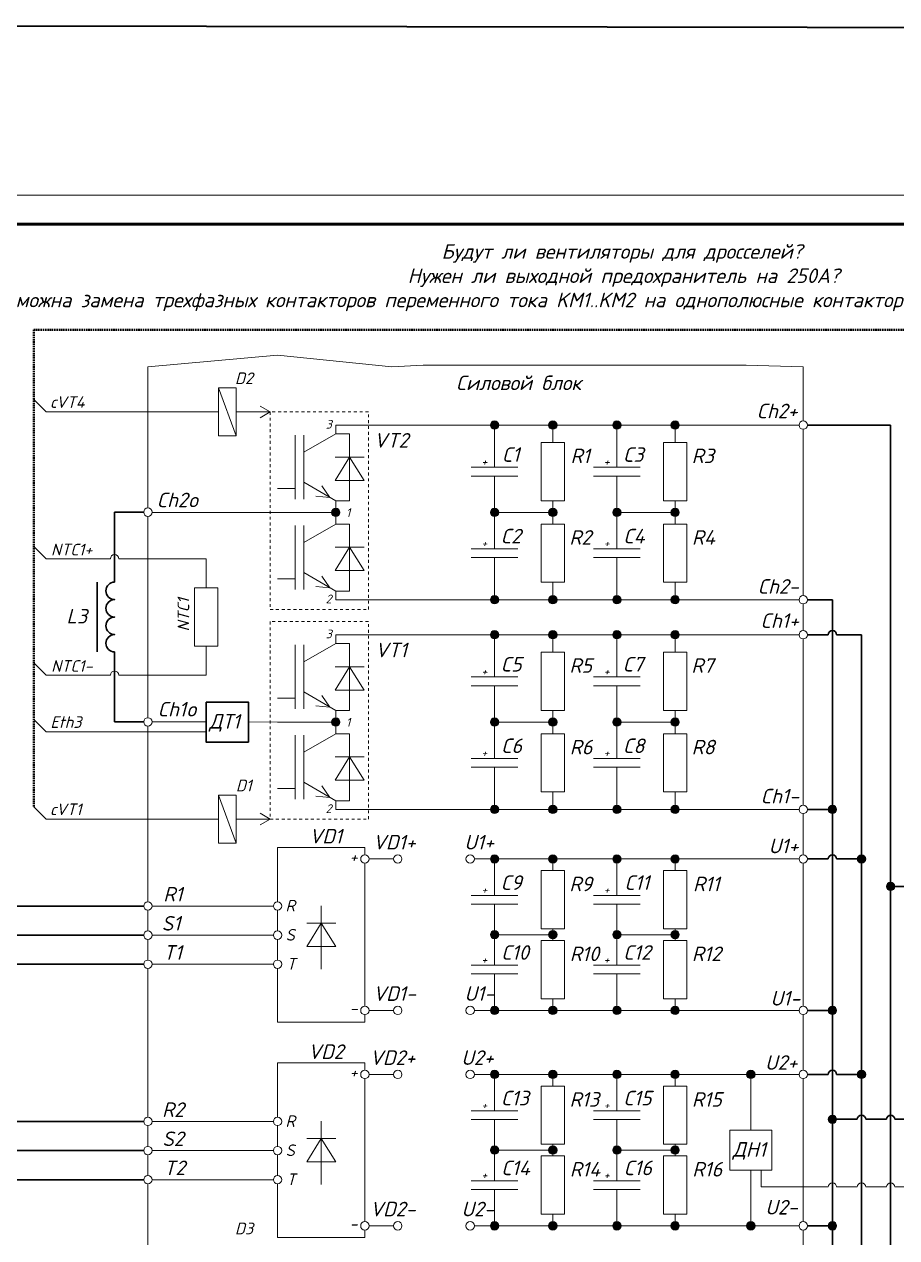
# Model space of a CAD drawing. Header units: millimetres. Extents: x 2217 to 6365, y 510 to 994.
# Drawn here: x 2391.6 to 2541.4, y 758.7 to 967.1 of the extents above; entities that cross this region are included whole.
import ezdxf

# ---------------------------------------------------------------- set-up
doc = ezdxf.new("R2010")
doc.units = ezdxf.units.MM
doc.linetypes.add('EPL_DASH', pattern=[1, 0.5, -0.5])
doc.linetypes.add('Linetype6.080-3.840--', pattern=[0.390551, 0.23937, -0.151181, 0])
doc.layers.get('0').update_dxf_attribs({"lineweight": 0})
doc.layers.add('Сигналная', color=170, linetype='Linetype6.080-3.840--', lineweight=40)
doc.layers.add('Силовая', color=7, linetype='Continuous', lineweight=30)
doc.styles.add('isocpeur', font='isocpeui.ttf')

msp = doc.modelspace()

# ---------------------------------------------------------------- hatches: boundary and pattern name
at = {"linetype": 'Continuous', "ltscale": 4}
h = msp.add_hatch(color=256, dxfattribs=at)
edge = h.paths.add_edge_path()
edge.add_arc((2472.37, 898.26), 0.72, 0, 360)
h = msp.add_hatch(color=256, dxfattribs=at)
edge = h.paths.add_edge_path()
edge.add_arc((2482.37, 898.26), 0.72, 0, 360)
h = msp.add_hatch(color=256, dxfattribs=at)
edge = h.paths.add_edge_path()
edge.add_arc((2493.37, 898.26), 0.72, 0, 360)
h = msp.add_hatch(color=256, dxfattribs=at)
edge = h.paths.add_edge_path()
edge.add_arc((2503.37, 898.26), 0.72, 0, 360)
h = msp.add_hatch(color=256, dxfattribs=at)
edge = h.paths.add_edge_path()
edge.add_arc((2445.1, 883.26), 0.72, 0, 360)
h = msp.add_hatch(color=256, dxfattribs=at)
edge = h.paths.add_edge_path()
edge.add_arc((2472.37, 883.26), 0.72, 0, 360)
h = msp.add_hatch(color=256, dxfattribs=at)
edge = h.paths.add_edge_path()
edge.add_arc((2482.37, 883.26), 0.72, 0, 360)
h = msp.add_hatch(color=256, dxfattribs=at)
edge = h.paths.add_edge_path()
edge.add_arc((2493.37, 883.26), 0.72, 0, 360)
h = msp.add_hatch(color=256, dxfattribs=at)
edge = h.paths.add_edge_path()
edge.add_arc((2503.37, 883.26), 0.72, 0, 360)
h = msp.add_hatch(color=256, dxfattribs=at)
edge = h.paths.add_edge_path()
edge.add_arc((2472.37, 868.26), 0.72, 0, 360)
h = msp.add_hatch(color=256, dxfattribs=at)
edge = h.paths.add_edge_path()
edge.add_arc((2482.37, 868.26), 0.72, 0, 360)
h = msp.add_hatch(color=256, dxfattribs=at)
edge = h.paths.add_edge_path()
edge.add_arc((2493.37, 868.26), 0.72, 0, 360)
h = msp.add_hatch(color=256, dxfattribs=at)
edge = h.paths.add_edge_path()
edge.add_arc((2503.37, 868.26), 0.72, 0, 360)
h = msp.add_hatch(color=256, dxfattribs=at)
edge = h.paths.add_edge_path()
edge.add_arc((2472.37, 862.25), 0.72, 0, 360)
h = msp.add_hatch(color=256, dxfattribs=at)
edge = h.paths.add_edge_path()
edge.add_arc((2482.37, 862.25), 0.72, 0, 360)
h = msp.add_hatch(color=256, dxfattribs=at)
edge = h.paths.add_edge_path()
edge.add_arc((2493.37, 862.25), 0.72, 0, 360)
h = msp.add_hatch(color=256, dxfattribs=at)
edge = h.paths.add_edge_path()
edge.add_arc((2503.37, 862.25), 0.72, 0, 360)
h = msp.add_hatch(color=256, dxfattribs=at)
edge = h.paths.add_edge_path()
edge.add_arc((2445.1, 847.25), 0.72, 0, 360)
h = msp.add_hatch(color=256, dxfattribs=at)
edge = h.paths.add_edge_path()
edge.add_arc((2472.37, 847.25), 0.72, 0, 360)
h = msp.add_hatch(color=256, dxfattribs=at)
edge = h.paths.add_edge_path()
edge.add_arc((2482.37, 847.25), 0.72, 0, 360)
h = msp.add_hatch(color=256, dxfattribs=at)
edge = h.paths.add_edge_path()
edge.add_arc((2493.37, 847.25), 0.72, 0, 360)
h = msp.add_hatch(color=256, dxfattribs=at)
edge = h.paths.add_edge_path()
edge.add_arc((2503.37, 847.25), 0.72, 0, 360)
h = msp.add_hatch(color=256, dxfattribs=at)
edge = h.paths.add_edge_path()
edge.add_arc((2472.37, 832.25), 0.72, 0, 360)
h = msp.add_hatch(color=256, dxfattribs=at)
edge = h.paths.add_edge_path()
edge.add_arc((2482.37, 832.25), 0.72, 0, 360)
h = msp.add_hatch(color=256, dxfattribs=at)
edge = h.paths.add_edge_path()
edge.add_arc((2493.37, 832.25), 0.72, 0, 360)
h = msp.add_hatch(color=256, dxfattribs=at)
edge = h.paths.add_edge_path()
edge.add_arc((2503.37, 832.25), 0.72, 0, 360)
h = msp.add_hatch(color=256, dxfattribs=at)
edge = h.paths.add_edge_path()
edge.add_arc((2530.37, 832.25), 0.72, 0, 360)
h = msp.add_hatch(color=256, dxfattribs=at)
edge = h.paths.add_edge_path()
edge.add_arc((2472.37, 823.74), 0.72, 0, 360)
h = msp.add_hatch(color=256, dxfattribs=at)
edge = h.paths.add_edge_path()
edge.add_arc((2482.37, 823.74), 0.72, 0, 360)
h = msp.add_hatch(color=256, dxfattribs=at)
edge = h.paths.add_edge_path()
edge.add_arc((2493.37, 823.74), 0.72, 0, 360)
h = msp.add_hatch(color=256, dxfattribs=at)
edge = h.paths.add_edge_path()
edge.add_arc((2503.37, 823.74), 0.72, 0, 360)
h = msp.add_hatch(color=256, dxfattribs=at)
edge = h.paths.add_edge_path()
edge.add_arc((2535.37, 823.74), 0.72, 0, 360)
h = msp.add_hatch(color=256, dxfattribs=at)
edge = h.paths.add_edge_path()
edge.add_arc((2540.37, 819.03), 0.72, 0, 360)
h = msp.add_hatch(color=256, dxfattribs=at)
edge = h.paths.add_edge_path()
edge.add_arc((2472.37, 810.74), 0.72, 0, 360)
h = msp.add_hatch(color=256, dxfattribs=at)
edge = h.paths.add_edge_path()
edge.add_arc((2482.37, 810.74), 0.72, 0, 360)
h = msp.add_hatch(color=256, dxfattribs=at)
edge = h.paths.add_edge_path()
edge.add_arc((2493.37, 810.74), 0.72, 0, 360)
h = msp.add_hatch(color=256, dxfattribs=at)
edge = h.paths.add_edge_path()
edge.add_arc((2503.37, 810.74), 0.72, 0, 360)
h = msp.add_hatch(color=256, dxfattribs=at)
edge = h.paths.add_edge_path()
edge.add_arc((2472.37, 797.74), 0.72, 0, 360)
h = msp.add_hatch(color=256, dxfattribs=at)
edge = h.paths.add_edge_path()
edge.add_arc((2472.37, 797.74), 0.72, 0, 360)
h = msp.add_hatch(color=256, dxfattribs=at)
edge = h.paths.add_edge_path()
edge.add_arc((2482.37, 797.74), 0.72, 0, 360)
h = msp.add_hatch(color=256, dxfattribs=at)
edge = h.paths.add_edge_path()
edge.add_arc((2493.37, 797.74), 0.72, 0, 360)
h = msp.add_hatch(color=256, dxfattribs=at)
edge = h.paths.add_edge_path()
edge.add_arc((2503.37, 797.74), 0.72, 0, 360)
h = msp.add_hatch(color=256, dxfattribs=at)
edge = h.paths.add_edge_path()
edge.add_arc((2530.37, 797.74), 0.72, 0, 360)
h = msp.add_hatch(color=256, dxfattribs=at)
edge = h.paths.add_edge_path()
edge.add_arc((2472.37, 786.74), 0.72, 0, 360)
h = msp.add_hatch(color=256, dxfattribs=at)
edge = h.paths.add_edge_path()
edge.add_arc((2482.37, 786.74), 0.72, 0, 360)
h = msp.add_hatch(color=256, dxfattribs=at)
edge = h.paths.add_edge_path()
edge.add_arc((2493.37, 786.74), 0.72, 0, 360)
h = msp.add_hatch(color=256, dxfattribs=at)
edge = h.paths.add_edge_path()
edge.add_arc((2503.37, 786.74), 0.72, 0, 360)
h = msp.add_hatch(color=256, dxfattribs=at)
edge = h.paths.add_edge_path()
edge.add_arc((2516.37, 786.74), 0.72, 0, 360)
h = msp.add_hatch(color=256, dxfattribs=at)
edge = h.paths.add_edge_path()
edge.add_arc((2535.37, 786.74), 0.72, 0, 360)
h = msp.add_hatch(color=256, dxfattribs=at)
edge = h.paths.add_edge_path()
edge.add_arc((2530.37, 779.03), 0.72, 0, 360)
h = msp.add_hatch(color=256, dxfattribs=at)
edge = h.paths.add_edge_path()
edge.add_arc((2472.37, 773.74), 0.72, 0, 360)
h = msp.add_hatch(color=256, dxfattribs=at)
edge = h.paths.add_edge_path()
edge.add_arc((2482.37, 773.74), 0.72, 0, 360)
h = msp.add_hatch(color=256, dxfattribs=at)
edge = h.paths.add_edge_path()
edge.add_arc((2493.37, 773.74), 0.72, 0, 360)
h = msp.add_hatch(color=256, dxfattribs=at)
edge = h.paths.add_edge_path()
edge.add_arc((2503.37, 773.74), 0.72, 0, 360)
h = msp.add_hatch(color=256, dxfattribs=at)
edge = h.paths.add_edge_path()
edge.add_arc((2472.37, 760.74), 0.72, 0, 360)
h = msp.add_hatch(color=256, dxfattribs=at)
edge = h.paths.add_edge_path()
edge.add_arc((2482.37, 760.74), 0.72, 0, 360)
h = msp.add_hatch(color=256, dxfattribs=at)
edge = h.paths.add_edge_path()
edge.add_arc((2493.37, 760.74), 0.72, 0, 360)
h = msp.add_hatch(color=256, dxfattribs=at)
edge = h.paths.add_edge_path()
edge.add_arc((2503.37, 760.74), 0.72, 0, 360)
h = msp.add_hatch(color=256, dxfattribs=at)
edge = h.paths.add_edge_path()
edge.add_arc((2516.37, 760.74), 0.72, 0, 360)
h = msp.add_hatch(color=256, dxfattribs=at)
edge = h.paths.add_edge_path()
edge.add_arc((2530.37, 760.74), 0.72, 0, 360)

# ---------------------------------------------------------------- linework, layer by layer
at = {"color": 0, "linetype": 'Continuous'}
msp.add_line((2264.25, 937.75), (2683.65, 937.75), dxfattribs=at)
at = {"color": 0, "lineweight": 50}
msp.add_line((2678.66, 932.76), (2284.22, 932.76), dxfattribs=at)
at = {"color": 4}
for p, q in [((2412.85, 908.26), (2412.85, 884.02)), ((2525.37, 898.98), (2525.37, 908.26)), ((2412.85, 882.58), (2412.85, 848)), ((2412.85, 846.56), (2412.85, 816.38)), ((2412.85, 814.94), (2412.85, 811.38)), ((2412.85, 809.94), (2412.85, 806.38)), ((2412.85, 804.94), (2412.85, 779.38)), ((2412.85, 777.94), (2412.85, 774.38)), ((2412.85, 772.94), (2412.85, 769.38)), ((2412.85, 767.94), (2412.85, 737.99))]:
    msp.add_line(p, q, dxfattribs=at)
for p, q in [((2424.98, 904.66), (2427.98, 896.4)), ((2395.37, 900.53), (2393.24, 902.65)), ((2424.98, 900.53), (2395.37, 900.53)), ((2427.98, 900.53), (2433.84, 900.53)), ((2433.84, 900.53), (2432.11, 901.53)), ((2433.84, 900.53), (2432.11, 899.53)), ((2445.1, 896.77), (2445.1, 898.26)), ((2445.1, 898.26), (2459.38, 898.26)), ((2482.37, 898.26), (2459.38, 898.26)), ((2472.37, 898.26), (2459.38, 898.26)), ((2472.37, 891.01), (2472.37, 898.26)), ((2482.37, 895.26), (2482.37, 898.26)), ((2482.37, 898.26), (2503.37, 898.26)), ((2482.37, 898.26), (2497.37, 898.26)), ((2493.37, 891.01), (2493.37, 898.26)), ((2503.37, 895.26), (2503.37, 898.26)), ((2503.37, 898.26), (2515.54, 898.26)), ((2515.54, 898.26), (2524.65, 898.26)), ((2438.12, 885.52), (2438.12, 896.52)), ((2439.62, 893.6), (2445.1, 896.77)), ((2439.62, 885.52), (2439.62, 896.52)), ((2445.1, 896.77), (2447.49, 896.77)), ((2447.49, 896.77), (2447.49, 894.52)), ((2447.49, 894.52), (2447.49, 887.52)), ((2447.49, 894.52), (2447.49, 887.52)), ((2444.99, 892.77), (2449.99, 892.77)), ((2468.37, 891.01), (2476.37, 891.01)), ((2489.37, 891.01), (2497.37, 891.01)), ((2439.62, 888.43), (2445.1, 885.26)), ((2444.11, 885.84), (2442.7, 887.84)), ((2468.37, 889.51), (2476.37, 889.51)), ((2472.37, 882.26), (2472.37, 889.51)), ((2489.37, 889.51), (2497.37, 889.51)), ((2493.37, 882.26), (2493.37, 889.51)), ((2435.12, 887.37), (2438.12, 887.37)), ((2444.11, 885.84), (2441.67, 886.05)), ((2447.49, 885.26), (2447.49, 887.52)), ((2445.1, 885.26), (2447.49, 885.26)), ((2445.1, 885.26), (2445.1, 881.26)), ((2472.37, 877.01), (2472.37, 885.26)), ((2482.37, 885.26), (2482.37, 881.26)), ((2482.37, 881.26), (2482.37, 885.26)), ((2493.37, 877.01), (2493.37, 885.26)), ((2503.37, 885.26), (2503.37, 881.26)), ((2503.37, 881.26), (2503.37, 885.26)), ((2413.57, 883.26), (2430.12, 883.26)), ((2430.12, 883.26), (2413.57, 883.26)), ((2430.12, 883.26), (2435.12, 883.26)), ((2435.12, 883.26), (2445.1, 883.26)), ((2472.37, 883.26), (2482.37, 883.26)), ((2493.37, 883.26), (2503.37, 883.26)), ((2438.12, 870.01), (2438.12, 881.01)), ((2439.62, 878.09), (2445.1, 881.26)), ((2439.62, 870.01), (2439.62, 881.01)), ((2445.1, 881.26), (2447.49, 881.26)), ((2447.49, 881.26), (2447.49, 879.01)), ((2395.37, 875.29), (2393.25, 877.41)), ((2447.49, 879.01), (2447.49, 872.01)), ((2447.49, 879.01), (2447.49, 872.01)), ((2444.99, 877.27), (2449.99, 877.27)), ((2468.37, 877.01), (2476.37, 877.01)), ((2468.37, 875.51), (2476.37, 875.51)), ((2472.37, 868.26), (2472.37, 875.51)), ((2489.37, 877.01), (2497.37, 877.01)), ((2489.37, 875.51), (2497.37, 875.51)), ((2493.37, 868.26), (2493.37, 875.51)), ((2406.41, 875.29), (2395.37, 875.29)), ((2407.85, 875.29), (2422.85, 875.29)), ((2422.85, 870.29), (2422.85, 875.29)), ((2435.12, 871.87), (2438.12, 871.87)), ((2439.62, 872.92), (2445.1, 869.76)), ((2444.11, 870.33), (2442.7, 872.33)), ((2447.49, 869.76), (2447.49, 872.01)), ((2482.37, 871.26), (2482.37, 868.26)), ((2503.37, 871.26), (2503.37, 868.26)), ((2444.11, 870.33), (2441.67, 870.55)), ((2445.1, 869.76), (2445.1, 868.26)), ((2445.1, 869.76), (2447.49, 869.76)), ((2445.1, 868.26), (2459.38, 868.26)), ((2459.38, 868.26), (2482.37, 868.26)), ((2482.37, 868.26), (2503.37, 868.26)), ((2503.37, 868.26), (2515.54, 868.26)), ((2515.54, 868.26), (2524.65, 868.26)), ((2439.62, 857.59), (2445.1, 860.76)), ((2445.1, 860.76), (2445.1, 862.25)), ((2445.1, 862.25), (2459.38, 862.25)), ((2445.1, 860.76), (2447.49, 860.76)), ((2447.49, 860.76), (2447.49, 858.5)), ((2482.37, 862.25), (2459.38, 862.25)), ((2472.37, 862.25), (2459.38, 862.25)), ((2472.37, 855), (2472.37, 862.25)), ((2482.37, 859.25), (2482.37, 862.25)), ((2503.37, 862.25), (2482.37, 862.25)), ((2493.37, 855), (2493.37, 862.25)), ((2503.37, 859.25), (2503.37, 862.25)), ((2503.37, 862.25), (2515.54, 862.25)), ((2515.54, 862.25), (2524.65, 862.25)), ((2422.85, 855.29), (2422.85, 860.29)), ((2438.12, 849.5), (2438.12, 860.5)), ((2439.62, 849.5), (2439.62, 860.5)), ((2395.37, 855.29), (2393.25, 857.41)), ((2444.99, 856.76), (2449.99, 856.76)), ((2447.49, 858.5), (2447.49, 851.5)), ((2447.49, 858.5), (2447.49, 851.5)), ((2406.41, 855.29), (2395.37, 855.29)), ((2468.37, 855), (2476.37, 855)), ((2489.37, 855), (2497.37, 855)), ((2439.62, 852.42), (2445.1, 849.25)), ((2468.37, 853.5), (2476.37, 853.5)), ((2472.37, 846.25), (2472.37, 853.5)), ((2489.37, 853.5), (2497.37, 853.5)), ((2493.37, 846.25), (2493.37, 853.5)), ((2435.12, 851.36), (2438.12, 851.36)), ((2444.11, 849.82), (2442.7, 851.83)), ((2447.49, 849.25), (2447.49, 851.5)), ((2444.11, 849.82), (2441.67, 850.04)), ((2445.1, 849.25), (2447.49, 849.25)), ((2445.1, 849.25), (2445.1, 845.25)), ((2472.37, 841), (2472.37, 849.25)), ((2482.37, 849.25), (2482.37, 845.25)), ((2482.37, 845.25), (2482.37, 849.25)), ((2493.37, 841), (2493.37, 849.25)), ((2503.37, 849.25), (2503.37, 845.25)), ((2503.37, 845.25), (2503.37, 849.25)), ((2395.37, 845.57), (2393.25, 847.69)), ((2422.85, 847.28), (2413.57, 847.28)), ((2430.12, 847.27), (2435.12, 847.26)), ((2435.12, 847.25), (2445.1, 847.25)), ((2472.37, 847.25), (2482.37, 847.25)), ((2493.37, 847.25), (2503.37, 847.25)), ((2407.9, 845.57), (2395.37, 845.57)), ((2422.85, 845.57), (2407.9, 845.57)), ((2438.12, 834), (2438.12, 845)), ((2439.62, 842.08), (2445.1, 845.25)), ((2439.62, 834), (2439.62, 845)), ((2445.1, 845.25), (2447.49, 845.25)), ((2447.49, 845.25), (2447.49, 843)), ((2447.49, 843), (2447.49, 836)), ((2447.49, 843), (2447.49, 836)), ((2444.99, 841.26), (2449.99, 841.26)), ((2468.37, 841), (2476.37, 841)), ((2489.37, 841), (2497.37, 841)), ((2468.37, 839.5), (2476.37, 839.5)), ((2472.37, 832.25), (2472.37, 839.5)), ((2489.37, 839.5), (2497.37, 839.5)), ((2493.37, 832.25), (2493.37, 839.5)), ((2435.12, 835.85), (2438.12, 835.85)), ((2439.62, 836.91), (2445.1, 833.74)), ((2444.11, 834.32), (2442.7, 836.32)), ((2447.49, 833.74), (2447.49, 836)), ((2424.98, 834.72), (2427.98, 826.46)), ((2444.11, 834.32), (2441.67, 834.53)), ((2445.1, 833.74), (2445.1, 832.25)), ((2445.1, 833.74), (2447.49, 833.74)), ((2482.37, 835.25), (2482.37, 832.25)), ((2503.37, 835.25), (2503.37, 832.25)), ((2395.37, 830.59), (2393.24, 832.71)), ((2433.84, 830.59), (2432.11, 831.59)), ((2445.1, 832.25), (2459.38, 832.25)), ((2459.38, 832.25), (2482.37, 832.25)), ((2482.37, 832.25), (2503.37, 832.25)), ((2503.37, 832.25), (2515.54, 832.25)), ((2515.54, 832.25), (2524.65, 832.25)), ((2424.98, 830.59), (2395.37, 830.59)), ((2427.98, 830.59), (2433.84, 830.59)), ((2433.84, 830.59), (2432.11, 829.59)), ((2435.12, 825.74), (2450.1, 825.74)), ((2435.12, 816.38), (2435.12, 825.74)), ((2450.1, 825.74), (2450.1, 824.46)), ((2450.82, 823.74), (2452.82, 823.74)), ((2450.82, 823.74), (2455.02, 823.74)), ((2468.9, 823.74), (2473.09, 823.74)), ((2472.37, 817.49), (2472.37, 823.74)), ((2482.37, 823.74), (2473.09, 823.74)), ((2482.37, 821.74), (2482.37, 823.74)), ((2482.37, 823.74), (2503.37, 823.74)), ((2493.37, 817.49), (2493.37, 823.74)), ((2503.37, 821.74), (2503.37, 823.74)), ((2503.37, 823.74), (2515.54, 823.74)), ((2515.54, 823.74), (2524.65, 823.74)), ((2450.1, 823.02), (2450.1, 820.02)), ((2450.1, 820.02), (2450.1, 802.02)), ((2468.37, 817.49), (2476.37, 817.49)), ((2489.37, 817.49), (2497.37, 817.49)), ((2381.27, 815.66), (2393.28, 815.66)), ((2412.13, 815.66), (2411.85, 815.66)), ((2434.4, 815.66), (2413.57, 815.66)), ((2435.12, 811.38), (2435.12, 814.94)), ((2435.12, 811.38), (2435.12, 814.94)), ((2442.61, 815.72), (2442.61, 805.72)), ((2468.37, 815.99), (2476.37, 815.99)), ((2472.37, 808.74), (2472.37, 815.99)), ((2489.37, 815.99), (2497.37, 815.99)), ((2493.37, 808.74), (2493.37, 815.99)), ((2440.11, 812.72), (2445.11, 812.72)), ((2472.37, 805.49), (2472.37, 812.74)), ((2472.37, 810.74), (2482.37, 810.74)), ((2482.37, 811.74), (2482.37, 809.74)), ((2482.37, 809.74), (2482.37, 811.74)), ((2493.37, 805.49), (2493.37, 812.74)), ((2493.37, 810.74), (2503.37, 810.74)), ((2503.37, 811.74), (2503.37, 809.74)), ((2503.37, 809.74), (2503.37, 811.74)), ((2434.4, 810.66), (2413.57, 810.66)), ((2435.12, 806.38), (2435.12, 809.94)), ((2435.12, 806.46), (2435.12, 809.59)), ((2442.62, 810.66), (2442.62, 804.82)), ((2434.4, 805.66), (2413.57, 805.66)), ((2435.12, 795.74), (2435.12, 804.94)), ((2435.12, 795.74), (2435.12, 804.94)), ((2468.37, 805.49), (2476.37, 805.49)), ((2489.37, 805.49), (2497.37, 805.49)), ((2468.37, 803.99), (2476.37, 803.99)), ((2472.37, 797.74), (2472.37, 803.99)), ((2489.37, 803.99), (2497.37, 803.99)), ((2493.37, 797.74), (2493.37, 803.99)), ((2450.1, 802.02), (2450.1, 801.46)), ((2450.1, 801.46), (2450.1, 798.46)), ((2482.37, 799.74), (2482.37, 797.74)), ((2503.37, 799.74), (2503.37, 797.74)), ((2450.1, 797.02), (2450.1, 795.74)), ((2450.82, 797.74), (2452.82, 797.74)), ((2450.82, 797.74), (2455.02, 797.74)), ((2468.9, 797.74), (2473.09, 797.74)), ((2472.37, 797.74), (2482.37, 797.74)), ((2482.37, 797.74), (2503.37, 797.74)), ((2503.37, 797.74), (2515.54, 797.74)), ((2515.54, 797.74), (2524.65, 797.74)), ((2440.1, 795.74), (2435.12, 795.74)), ((2450.1, 795.74), (2440.1, 795.74)), ((2435.12, 788.74), (2450.1, 788.74)), ((2435.12, 779.38), (2435.12, 788.74)), ((2450.1, 788.74), (2450.1, 787.46)), ((2450.1, 786.02), (2450.1, 783.02)), ((2450.82, 786.74), (2455.02, 786.74)), ((2468.9, 786.74), (2473.09, 786.74)), ((2472.37, 780.49), (2472.37, 786.02)), ((2482.37, 786.74), (2473.09, 786.74)), ((2482.37, 784.74), (2482.37, 786.74)), ((2482.37, 786.74), (2503.37, 786.74)), ((2493.37, 780.49), (2493.37, 786.74)), ((2503.37, 784.74), (2503.37, 786.74)), ((2503.37, 786.74), (2515.54, 786.74)), ((2503.37, 786.74), (2513.37, 786.74)), ((2515.54, 786.74), (2524.65, 786.74)), ((2516.37, 777.18), (2516.37, 786.02)), ((2450.1, 783.02), (2450.1, 781.02)), ((2450.1, 781.02), (2450.1, 765.02)), ((2468.37, 780.49), (2476.37, 780.49)), ((2489.37, 780.49), (2497.37, 780.49)), ((2381.27, 778.66), (2394.14, 778.66)), ((2434.4, 778.66), (2413.57, 778.66)), ((2435.12, 774.38), (2435.12, 777.94)), ((2435.12, 774.38), (2435.12, 777.94)), ((2442.61, 778.72), (2442.61, 768.72)), ((2468.37, 778.99), (2476.37, 778.99)), ((2472.37, 771.74), (2472.37, 778.99)), ((2489.37, 778.99), (2497.37, 778.99)), ((2493.37, 771.74), (2493.37, 778.99)), ((2440.11, 775.72), (2445.11, 775.72)), ((2472.37, 768.49), (2472.37, 775.74)), ((2493.37, 768.49), (2493.37, 775.74)), ((2434.4, 773.66), (2413.57, 773.66)), ((2442.62, 773.66), (2442.62, 767.82)), ((2472.37, 773.74), (2482.37, 773.74)), ((2482.37, 774.74), (2482.37, 772.74)), ((2482.37, 772.74), (2482.37, 774.74)), ((2493.37, 773.74), (2503.37, 773.74)), ((2503.37, 774.74), (2503.37, 772.74)), ((2503.37, 772.74), (2503.37, 774.74)), ((2435.12, 769.38), (2435.12, 772.94)), ((2435.12, 769.46), (2435.12, 772.59)), ((2516.37, 770.31), (2516.37, 760.74)), ((2518.14, 770.31), (2518.14, 767.41)), ((2412.13, 768.66), (2407.85, 768.66)), ((2434.4, 768.66), (2413.57, 768.66)), ((2435.12, 758.74), (2435.12, 767.94)), ((2435.12, 758.74), (2435.12, 767.94)), ((2468.37, 768.49), (2476.37, 768.49)), ((2468.37, 766.99), (2476.37, 766.99)), ((2472.37, 760.74), (2472.37, 766.99)), ((2489.37, 768.49), (2497.37, 768.49)), ((2489.37, 766.99), (2497.37, 766.99)), ((2493.37, 760.74), (2493.37, 766.99)), ((2518.14, 767.41), (2520, 767.41)), ((2520, 767.41), (2529.65, 767.41)), ((2531.09, 767.41), (2534.65, 767.41)), ((2539.66, 767.41), (2536.09, 767.41)), ((2541.1, 767.41), (2548.25, 767.41)), ((2450.1, 765.02), (2450.1, 763.02)), ((2450.1, 763.02), (2450.1, 761.46)), ((2450.82, 760.74), (2452.82, 760.74)), ((2450.82, 760.74), (2455.02, 760.74)), ((2468.9, 760.74), (2473.09, 760.74)), ((2472.37, 760.74), (2503.37, 760.74)), ((2482.37, 762.74), (2482.37, 760.74)), ((2503.37, 762.74), (2503.37, 760.74)), ((2503.37, 760.74), (2515.54, 760.74)), ((2515.54, 760.74), (2524.65, 760.74)), ((2450.1, 758.74), (2435.12, 758.74)), ((2450.1, 760.02), (2450.1, 758.74))]:
    msp.add_line(p, q)
at = {"color": 3, "lineweight": 35}
msp.add_lwpolyline([(2216.53, 967.1), (3832.73, 964.42), (3832.73, 605.17), (2216.53, 607.85)], close=True, dxfattribs=at)
at = {"color": 4}
for points in [[(2412.85, 908.26), (2435.12, 910.26)], [(2435.12, 910.26), (2454.71, 908.26)], [(2412.85, 884.02), (2412.85, 908.26), (2412.85, 908.26)], [(2454.71, 908.26), (2460.1, 908.56)], [(2460.1, 908.56), (2515.54, 908.56)], [(2515.54, 908.56), (2525.37, 908.26)], [(2525.37, 908.26), (2525.37, 908.26), (2525.37, 898.98)], [(2525.37, 897.54), (2525.37, 885.68)], [(2525.37, 885.68), (2525.37, 868.98)], [(2412.85, 880.03), (2412.85, 882.58)], [(2525.37, 867.54), (2525.37, 862.97)], [(2525.37, 861.53), (2525.37, 844.56)], [(2412.85, 828.55), (2412.85, 846.56)], [(2525.37, 844.56), (2525.37, 832.97)], [(2525.37, 831.53), (2525.37, 824.46)], [(2525.37, 823.02), (2525.37, 820.02)], [(2525.37, 820.02), (2525.37, 802.54)], [(2412.85, 812.55), (2412.85, 814.94)], [(2412.85, 811.38), (2412.85, 812.55)], [(2412.85, 806.38), (2412.85, 809.94)], [(2412.85, 797.56), (2412.85, 804.94)], [(2525.37, 802.54), (2525.37, 798.46)], [(2525.37, 797.02), (2525.37, 787.46)], [(2525.37, 786.02), (2525.37, 784.46)], [(2525.37, 784.46), (2525.37, 781.13)], [(2525.37, 781.13), (2525.37, 763.02)], [(2412.85, 774.38), (2412.85, 777.94)], [(2412.85, 769.38), (2412.85, 772.94)], [(2412.85, 765.13), (2412.85, 767.94)], [(2525.37, 763.02), (2525.37, 761.46)], [(2525.37, 760.02), (2525.37, 752.96)]]:
    msp.add_lwpolyline(points, dxfattribs=at)
for points in [[(2427.98, 904.66), (2427.98, 896.4), (2424.98, 896.4), (2424.98, 904.66)], [(2480.37, 885.26), (2480.37, 895.26), (2484.37, 895.26), (2484.37, 885.26)], [(2501.37, 885.26), (2501.37, 895.26), (2505.37, 895.26), (2505.37, 885.26)], [(2449.99, 888.77), (2447.49, 892.77), (2444.99, 888.77)], [(2480.37, 871.26), (2480.37, 881.26), (2484.37, 881.26), (2484.37, 871.26)], [(2501.37, 871.26), (2501.37, 881.26), (2505.37, 881.26), (2505.37, 871.26)], [(2449.99, 873.27), (2447.49, 877.27), (2444.99, 873.27)], [(2420.85, 860.29), (2420.85, 870.29), (2424.85, 870.29), (2424.85, 860.29)], [(2480.37, 849.25), (2480.37, 859.25), (2484.37, 859.25), (2484.37, 849.25)], [(2501.37, 849.25), (2501.37, 859.25), (2505.37, 859.25), (2505.37, 849.25)], [(2449.99, 852.76), (2447.49, 856.76), (2444.99, 852.76)], [(2480.37, 835.25), (2480.37, 845.25), (2484.37, 845.25), (2484.37, 835.25)], [(2501.37, 835.25), (2501.37, 845.25), (2505.37, 845.25), (2505.37, 835.25)], [(2449.99, 837.26), (2447.49, 841.26), (2444.99, 837.26)], [(2427.98, 834.72), (2427.98, 826.46), (2424.98, 826.46), (2424.98, 834.72)], [(2480.37, 811.74), (2480.37, 821.74), (2484.37, 821.74), (2484.37, 811.74)], [(2501.37, 811.74), (2501.37, 821.74), (2505.37, 821.74), (2505.37, 811.74)], [(2445.11, 808.72), (2442.61, 812.72), (2440.11, 808.72)], [(2480.37, 799.74), (2480.37, 809.74), (2484.37, 809.74), (2484.37, 799.74)], [(2501.37, 799.74), (2501.37, 809.74), (2505.37, 809.74), (2505.37, 799.74)], [(2480.37, 774.74), (2480.37, 784.74), (2484.37, 784.74), (2484.37, 774.74)], [(2501.37, 774.74), (2501.37, 784.74), (2505.37, 784.74), (2505.37, 774.74)], [(2445.11, 771.72), (2442.61, 775.72), (2440.11, 771.72)], [(2512.74, 777.18), (2520, 777.18), (2520, 770.31), (2512.74, 770.31)], [(2480.37, 762.74), (2480.37, 772.74), (2484.37, 772.74), (2484.37, 762.74)], [(2501.37, 762.74), (2501.37, 772.74), (2505.37, 772.74), (2505.37, 762.74)]]:
    msp.add_lwpolyline(points, close=True)
at = {"color": 3, "linetype": 'EPL_DASH'}
for points in [[(2450.71, 900.53), (2433.84, 900.53), (2433.84, 866.6), (2450.71, 866.6)], [(2450.71, 864.52), (2433.84, 864.52), (2433.84, 830.59), (2450.71, 830.59)]]:
    msp.add_lwpolyline(points, close=True, dxfattribs=at)
for points in [[(2412.85, 875.03), (2412.85, 878.59)], [(2412.85, 870.03), (2412.85, 873.59)], [(2412.85, 848), (2412.85, 868.59)], [(2407.85, 855.29), (2422.85, 855.29)], [(2412.85, 823.55), (2412.85, 828.55)], [(2412.85, 818.55), (2412.85, 823.55)], [(2412.85, 816.38), (2412.85, 818.55)], [(2412.85, 779.38), (2412.85, 797.56)], [(2412.85, 776.51), (2412.85, 777.94)], [(2412.85, 760.13), (2412.85, 765.13)]]:
    msp.add_lwpolyline(points)
at = {"linetype": 'Continuous', "ltscale": 4}
for centre in [(2472.37, 898.26), (2482.37, 898.26), (2493.37, 898.26), (2503.37, 898.26), (2445.1, 883.26), (2472.37, 883.26), (2482.37, 883.26), (2493.37, 883.26), (2503.37, 883.26), (2472.37, 868.26), (2482.37, 868.26), (2493.37, 868.26), (2503.37, 868.26), (2472.37, 862.25), (2482.37, 862.25), (2493.37, 862.25), (2503.37, 862.25), (2445.1, 847.25), (2472.37, 847.25), (2482.37, 847.25), (2493.37, 847.25), (2503.37, 847.25), (2472.37, 832.25), (2482.37, 832.25), (2493.37, 832.25), (2503.37, 832.25), (2530.37, 832.25), (2468.18, 823.74), (2472.37, 823.74), (2482.37, 823.74), (2493.37, 823.74), (2503.37, 823.74), (2535.37, 823.74), (2540.37, 819.03), (2435.12, 815.66), (2435.12, 810.66), (2472.37, 810.74), (2482.37, 810.74), (2493.37, 810.74), (2503.37, 810.74), (2435.12, 805.66), (2468.18, 797.74), (2472.37, 797.74), (2472.37, 797.74), (2482.37, 797.74), (2493.37, 797.74), (2503.37, 797.74), (2530.37, 797.74), (2468.18, 786.74), (2472.37, 786.74), (2482.37, 786.74), (2493.37, 786.74), (2503.37, 786.74), (2516.37, 786.74), (2535.37, 786.74), (2530.37, 779.03), (2435.12, 778.66), (2435.12, 773.66), (2472.37, 773.74), (2482.37, 773.74), (2493.37, 773.74), (2503.37, 773.74), (2435.12, 768.66), (2468.18, 760.74), (2472.37, 760.74), (2482.37, 760.74), (2493.37, 760.74), (2503.37, 760.74), (2516.37, 760.74), (2530.37, 760.74)]:
    msp.add_circle(centre, 0.72, dxfattribs=at)
at = {"color": 4}
for centre in [(2525.37, 898.26), (2412.85, 883.3), (2525.37, 868.26), (2525.37, 862.25), (2412.85, 847.28), (2525.37, 832.25), (2525.37, 823.74), (2412.85, 815.66), (2412.85, 810.66), (2412.85, 805.66), (2525.37, 797.74), (2525.37, 786.74), (2412.85, 778.66), (2412.85, 773.66), (2412.85, 768.66), (2525.37, 760.74)]:
    msp.add_circle(centre, 0.72, dxfattribs=at)
for centre in [(2450.1, 823.74), (2455.74, 823.74), (2468.18, 823.74), (2450.1, 797.74), (2455.74, 797.74), (2468.18, 797.74), (2450.1, 786.74), (2455.74, 786.74), (2468.18, 786.74), (2472.37, 786.74), (2516.37, 786.74), (2450.1, 760.74), (2455.74, 760.74), (2468.18, 760.74)]:
    msp.add_circle(centre, 0.72)
at = {"linetype": 'Continuous', "ltscale": 4}
for centre in [(2407.13, 875.29), (2407.13, 855.29), (2530.37, 767.41), (2535.37, 767.41), (2540.38, 767.41)]:
    msp.add_arc(centre, 0.72, 0, 180, dxfattribs=at)
at = {"layer": 'Сигналная'}
for q in [(2660.99, 914.6), (2393.24, 832.71)]:
    msp.add_line((2393.24, 914.6), q, dxfattribs=at)
at = {"layer": 'Силовая'}
for p, q in [((2526.09, 898.26), (2540.37, 898.26)), ((2540.37, 898.26), (2540.37, 819.03)), ((2412.13, 883.3), (2407.13, 883.3)), ((2407.13, 883.3), (2407.13, 871.29)), ((2404.13, 871.29), (2404.13, 859.29)), ((2530.37, 868.26), (2526.09, 868.26)), ((2530.37, 797.74), (2530.37, 868.26)), ((2529.65, 862.25), (2526.09, 862.25)), ((2535.37, 862.25), (2531.09, 862.25)), ((2535.37, 823.74), (2535.37, 862.25)), ((2407.13, 859.29), (2407.13, 847.28)), ((2412.13, 847.28), (2407.13, 847.28)), ((2526.09, 832.25), (2530.37, 832.25)), ((2526.09, 823.74), (2529.65, 823.74)), ((2531.09, 823.74), (2535.37, 823.74)), ((2535.37, 823.74), (2535.37, 786.74)), ((2540.38, 716.23), (2540.37, 819.03)), ((2550.37, 819.03), (2540.37, 819.03)), ((2376.99, 815.66), (2393.28, 815.66)), ((2393.28, 815.66), (2412.13, 815.66)), ((2376.99, 810.66), (2393.28, 810.66)), ((2392.85, 810.66), (2412.13, 810.66)), ((2376.99, 805.66), (2393.28, 805.66)), ((2412.13, 805.66), (2392.13, 805.66)), ((2393.28, 805.66), (2412.13, 805.66)), ((2526.09, 797.74), (2530.37, 797.74)), ((2530.37, 797.74), (2530.37, 686.23)), ((2526.09, 786.74), (2529.65, 786.74)), ((2531.09, 786.74), (2535.37, 786.74)), ((2535.37, 786.74), (2535.37, 752.24)), ((2376.99, 778.66), (2394.14, 778.66)), ((2394.14, 778.66), (2412.13, 778.66)), ((2534.65, 779.03), (2530.37, 779.03)), ((2539.66, 779.03), (2536.09, 779.03)), ((2559.63, 779.03), (2541.1, 779.03)), ((2376.99, 773.66), (2393.28, 773.66)), ((2392.85, 773.66), (2412.13, 773.66)), ((2376.99, 768.66), (2394.14, 768.66)), ((2394.14, 768.66), (2407.85, 768.66)), ((2407.85, 768.66), (2412.13, 768.66)), ((2526.09, 760.74), (2530.37, 760.74))]:
    msp.add_line(p, q, dxfattribs=at)
msp.add_lwpolyline([(2407.13, 871.29, 1), (2407.13, 868.29, 1), (2407.13, 865.29, 1), (2407.13, 862.29, 1), (2407.13, 859.29)], format="xyb", dxfattribs=at)
msp.add_lwpolyline([(2422.85, 850.68), (2430.12, 850.68), (2430.12, 843.82), (2422.85, 843.82)], close=True, dxfattribs=at)
at = {"layer": 'Силовая', "linetype": 'Continuous', "ltscale": 4}
for centre in [(2530.37, 862.25), (2530.37, 823.74), (2530.37, 786.74), (2535.37, 779.03), (2540.38, 779.03)]:
    msp.add_arc(centre, 0.72, 0, 180, dxfattribs=at)

# ---------------------------------------------------------------- texts
at = {"attachment_point": 1, "style": 'isocpeur'}
for s, width, insert, char_height in [('\\pi1.2468;D2', 5.586, (2426.55, 907.3), 2), ('сVT4', 10.3877, (2396.1, 903.21), 2), ('\\pi-1.2189;Ch2+', 5.586, (2518.56, 901.93), 2.5), ('\\pi2.2612;3', 5.586, (2441.12, 899.15), 1.5), ('\\pi3.8172;VT2', 13.2045, (2447.84, 896.89), 2.5), ('\\pi5.07;C1', 13.2045, (2468.54, 894.44), 2.5), ('\\pi4.8816;R1', 13.2045, (2480.53, 894.22), 2.5), ('\\pi4.8683;C3', 13.2045, (2489.54, 894.44), 2.5), ('\\pi4.6799;R3', 13.2045, (2501.53, 894.22), 2.5), ('\\pi0.7181;+', 2.2067, (2469.37, 892.74), 1.5), ('\\pi0.7181;+', 2.2067, (2490.37, 892.74), 1.5), ('\\pi-1.3079;Ch2o', 5.586, (2415.65, 886.65), 2.5), ('\\pi2.5208;1', 5.586, (2444.35, 883.99), 1.5), ('\\pi4.8674;C2', 13.2045, (2468.54, 880.44), 2.5), ('\\pi4.6789;R2', 13.2045, (2480.53, 880.22), 2.5), ('\\pi4.9157;C4', 13.2045, (2489.54, 880.44), 2.5), ('\\pi4.7272;R4', 13.2045, (2501.53, 880.22), 2.5), ('\\pi-0.86192;NTC1+ ', 6.1244, (2397.08, 877.88), 2), ('\\pi0.7181;+', 2.2067, (2469.37, 878.74), 1.5), ('\\pi0.7181;+', 2.2067, (2490.37, 878.74), 1.5), ('\\pi-1.1867;Ch2-', 5.586, (2518.71, 871.8), 2.5), ('\\pi2.2606;2', 5.586, (2441.12, 869.15), 1.5), ('\\pi4.7992;L3', 13.2045, (2394.06, 866.69), 2.5), ('\\pi-0.69997;Ch1+', 5.586, (2518.71, 865.92), 2.5), ('\\pi2.2612;3', 5.586, (2441.12, 863.14), 1.5), ('\\pi4.0199;VT1', 13.2045, (2447.84, 860.88), 2.5), ('\\pi-0.83616;NTC1- ', 6.1244, (2397.08, 857.88), 2), ('\\pi4.8759;C5', 13.2045, (2468.54, 858.43), 2.5), ('\\pi4.6875;R5', 13.2045, (2480.53, 858.21), 2.5), ('\\pi4.8115;C7', 13.2045, (2489.54, 858.43), 2.5), ('\\pi4.6231;R7', 13.2045, (2501.53, 858.21), 2.5), ('\\pi0.7181;+', 2.2067, (2469.37, 856.72), 1.5), ('\\pi0.7181;+', 2.2067, (2490.37, 856.72), 1.5), ('Ch1o', 5.586, (2414.51, 850.72), 2.5), ('Eth3', 10.3877, (2396.11, 848.25), 2), ('\\pi0.51223;ДТ1', 7.2688, (2422.85, 848.62), 2.5), ('\\pi2.5208;1', 5.586, (2444.35, 847.98), 1.5), ('\\pi4.9413;C6', 13.2045, (2468.54, 844.43), 2.5), ('\\pi4.7528;R6', 13.2045, (2480.53, 844.21), 2.5), ('\\pi4.8674;C8', 13.2045, (2489.54, 844.43), 2.5), ('\\pi4.6789;R8', 13.2045, (2501.53, 844.21), 2.5), ('\\pi0.7181;+', 2.2067, (2469.37, 842.72), 1.5), ('\\pi0.7181;+', 2.2067, (2490.37, 842.72), 1.5), ('\\pi1.4089;D1', 5.586, (2426.55, 837.36), 2), ('\\pi-0.66777;Ch1-', 5.586, (2518.71, 835.79), 2.5), ('сVT1', 10.3877, (2396.1, 833.27), 2), ('\\pi2.2606;2', 5.586, (2441.12, 833.14), 1.5), ('\\pi4.0199;VD1', 13.2045, (2436.52, 828.9), 2.5), ('\\pi-0.98785;VD1+', 5.586, (2452.45, 827.87), 2.5), ('\\pi0.88526;U1+', 5.586, (2466.28, 827.87), 2.5), ('\\pi0.88526;U1+', 5.586, (2518.54, 827.22), 2.5), ('\\pi2.2794;+', 5.586, (2445.19, 825.09), 2), ('\\pi4.8693;C9', 13.2045, (2468.54, 820.93), 2.5), ('\\pi4.6808;R9', 13.2045, (2480.53, 820.7), 2.5), ('\\pi4.4233;C11', 13.2045, (2490.23, 820.93), 2.5), ('\\pi4.2348;R11', 13.2045, (2502.21, 820.7), 2.5), ('\\pi1.0724;R1', 5.586, (2414.41, 818.94), 2.5), ('\\pi0.7181;+', 2.2067, (2469.37, 819.22), 1.5), ('\\pi0.7181;+', 2.2067, (2490.37, 819.22), 1.5), ('\\pi1.9923;R', 5.586, (2434.47, 816.72), 2), ('\\pi1.1065;S1', 5.586, (2414.11, 813.94), 2.5), ('\\pi2.0263;S', 5.586, (2434.47, 811.72), 2), ('\\pi1.3735;T1', 5.586, (2414.11, 808.94), 2.5), ('\\pi4.2651;C10', 13.2045, (2469.23, 808.93), 2.5), ('\\pi4.0767;R10', 13.2045, (2481.21, 808.7), 2.5), ('\\pi4.2206;C12', 13.2045, (2490.23, 808.93), 2.5), ('\\pi4.0322;R12', 13.2045, (2502.21, 808.7), 2.5), ('\\pi2.1748;T', 5.586, (2434.47, 806.72), 2), ('\\pi0.7181;+', 2.2067, (2469.37, 807.22), 1.5), ('\\pi0.7181;+', 2.2067, (2490.37, 807.22), 1.5), ('\\pi-0.95565;VD1-', 5.586, (2452.45, 801.87), 2.5), ('\\pi0.91746;U1-', 5.586, (2466.28, 801.87), 2.5), ('\\pi0.91746;U1-', 5.586, (2518.81, 801.06), 2.5), ('\\pi2.2794;-', 5.586, (2445.19, 799.09), 2), ('\\pi3.8172;VD2', 13.2045, (2436.52, 791.9), 2.5), ('\\pi-1.5068;VD2+', 5.586, (2452.45, 790.87), 2.5), ('\\pi0.36632;U2+', 5.586, (2466.28, 790.87), 2.5), ('\\pi0.18316;U2+', 5.586, (2518.61, 790.03), 2.5), ('\\pi2.2794;+', 5.586, (2445.19, 788.09), 2), ('\\pi4.2216;C13', 13.2045, (2469.23, 783.93), 2.5), ('\\pi4.0331;R13', 13.2045, (2481.21, 783.7), 2.5), ('\\pi4.2291;C15', 13.2045, (2490.23, 783.93), 2.5), ('\\pi4.0407;R15', 13.2045, (2502.21, 783.7), 2.5), ('\\pi0.86971;R2', 5.586, (2414.41, 781.94), 2.5), ('\\pi0.7181;+', 2.2067, (2469.37, 782.22), 1.5), ('\\pi0.7181;+', 2.2067, (2490.37, 782.22), 1.5), ('\\pi1.9923;R', 5.586, (2434.47, 779.72), 2), ('\\pi0.9038;S2', 5.586, (2414.41, 776.94), 2.5), ('\\pi2.0263;S', 5.586, (2434.47, 774.72), 2), ('\\pi0.51223;ДН1', 7.2688, (2512.74, 775.11), 2.5), ('\\pi1.1708;T2', 5.586, (2414.41, 771.94), 2.5), ('\\pi4.2689;C14', 13.2045, (2469.23, 771.93), 2.5), ('\\pi4.0805;R14', 13.2045, (2481.21, 771.7), 2.5), ('\\pi4.2945;C16', 13.2045, (2490.23, 771.93), 2.5), ('\\pi4.106;R16', 13.2045, (2502.21, 771.7), 2.5), ('\\pi2.1748;T', 5.586, (2434.47, 769.72), 2), ('\\pi0.7181;+', 2.2067, (2469.37, 770.22), 1.5), ('\\pi0.7181;+', 2.2067, (2490.37, 770.22), 1.5), ('\\pi-1.4746;VD2-', 5.586, (2452.45, 764.87), 2.5), ('\\pi0.39852;U2-', 5.586, (2466.28, 764.87), 2.5), ('\\pi0.19926;U2-', 5.586, (2518.64, 765.18), 2.5), ('\\pi1.2476;D3', 5.586, (2426.55, 761.28), 2), ('\\pi2.2794;-', 5.586, (2445.19, 762.09), 2)]:
    msp.add_mtext_dynamic_manual_height_columns(s, width=width, gutter_width=12.5, heights=[0], dxfattribs=dict(at, insert=insert, char_height=char_height))
at = {"insert": (2417.94, 862.55), "char_height": 2, "attachment_point": 1, "rotation": 90, "style": 'isocpeur'}
msp.add_mtext_dynamic_manual_height_columns('\\pi0.26535;NTC1 ', width=6.1244, gutter_width=12.5, heights=[0], dxfattribs=at)
at = {"layer": 'Силовая', "char_height": 2.5, "attachment_point": 1, "style": 'isocpeur'}
for s, width, insert in [('\\pi86.006;{\\C2;Будут ли вентиляторы для дросселей?\\P\\pi80.186;Нужен ли выходной предохранитель на 250А?\\P\\pi7.692;Возможна замена трехфазных контакторов переменного тока KM1..KM2 на однополюсные контакторы постоянного тока в цепи ЗПТ }', 236.1492, (2377.26, 929.33)), ('\\pi3.0862;{\\C4;Силовой блок}', 27.4185, (2462.69, 906.76))]:
    msp.add_mtext_dynamic_manual_height_columns(s, width=width, gutter_width=12.5, heights=[0], dxfattribs=dict(at, insert=insert))

doc.saveas('drawing.dxf')
